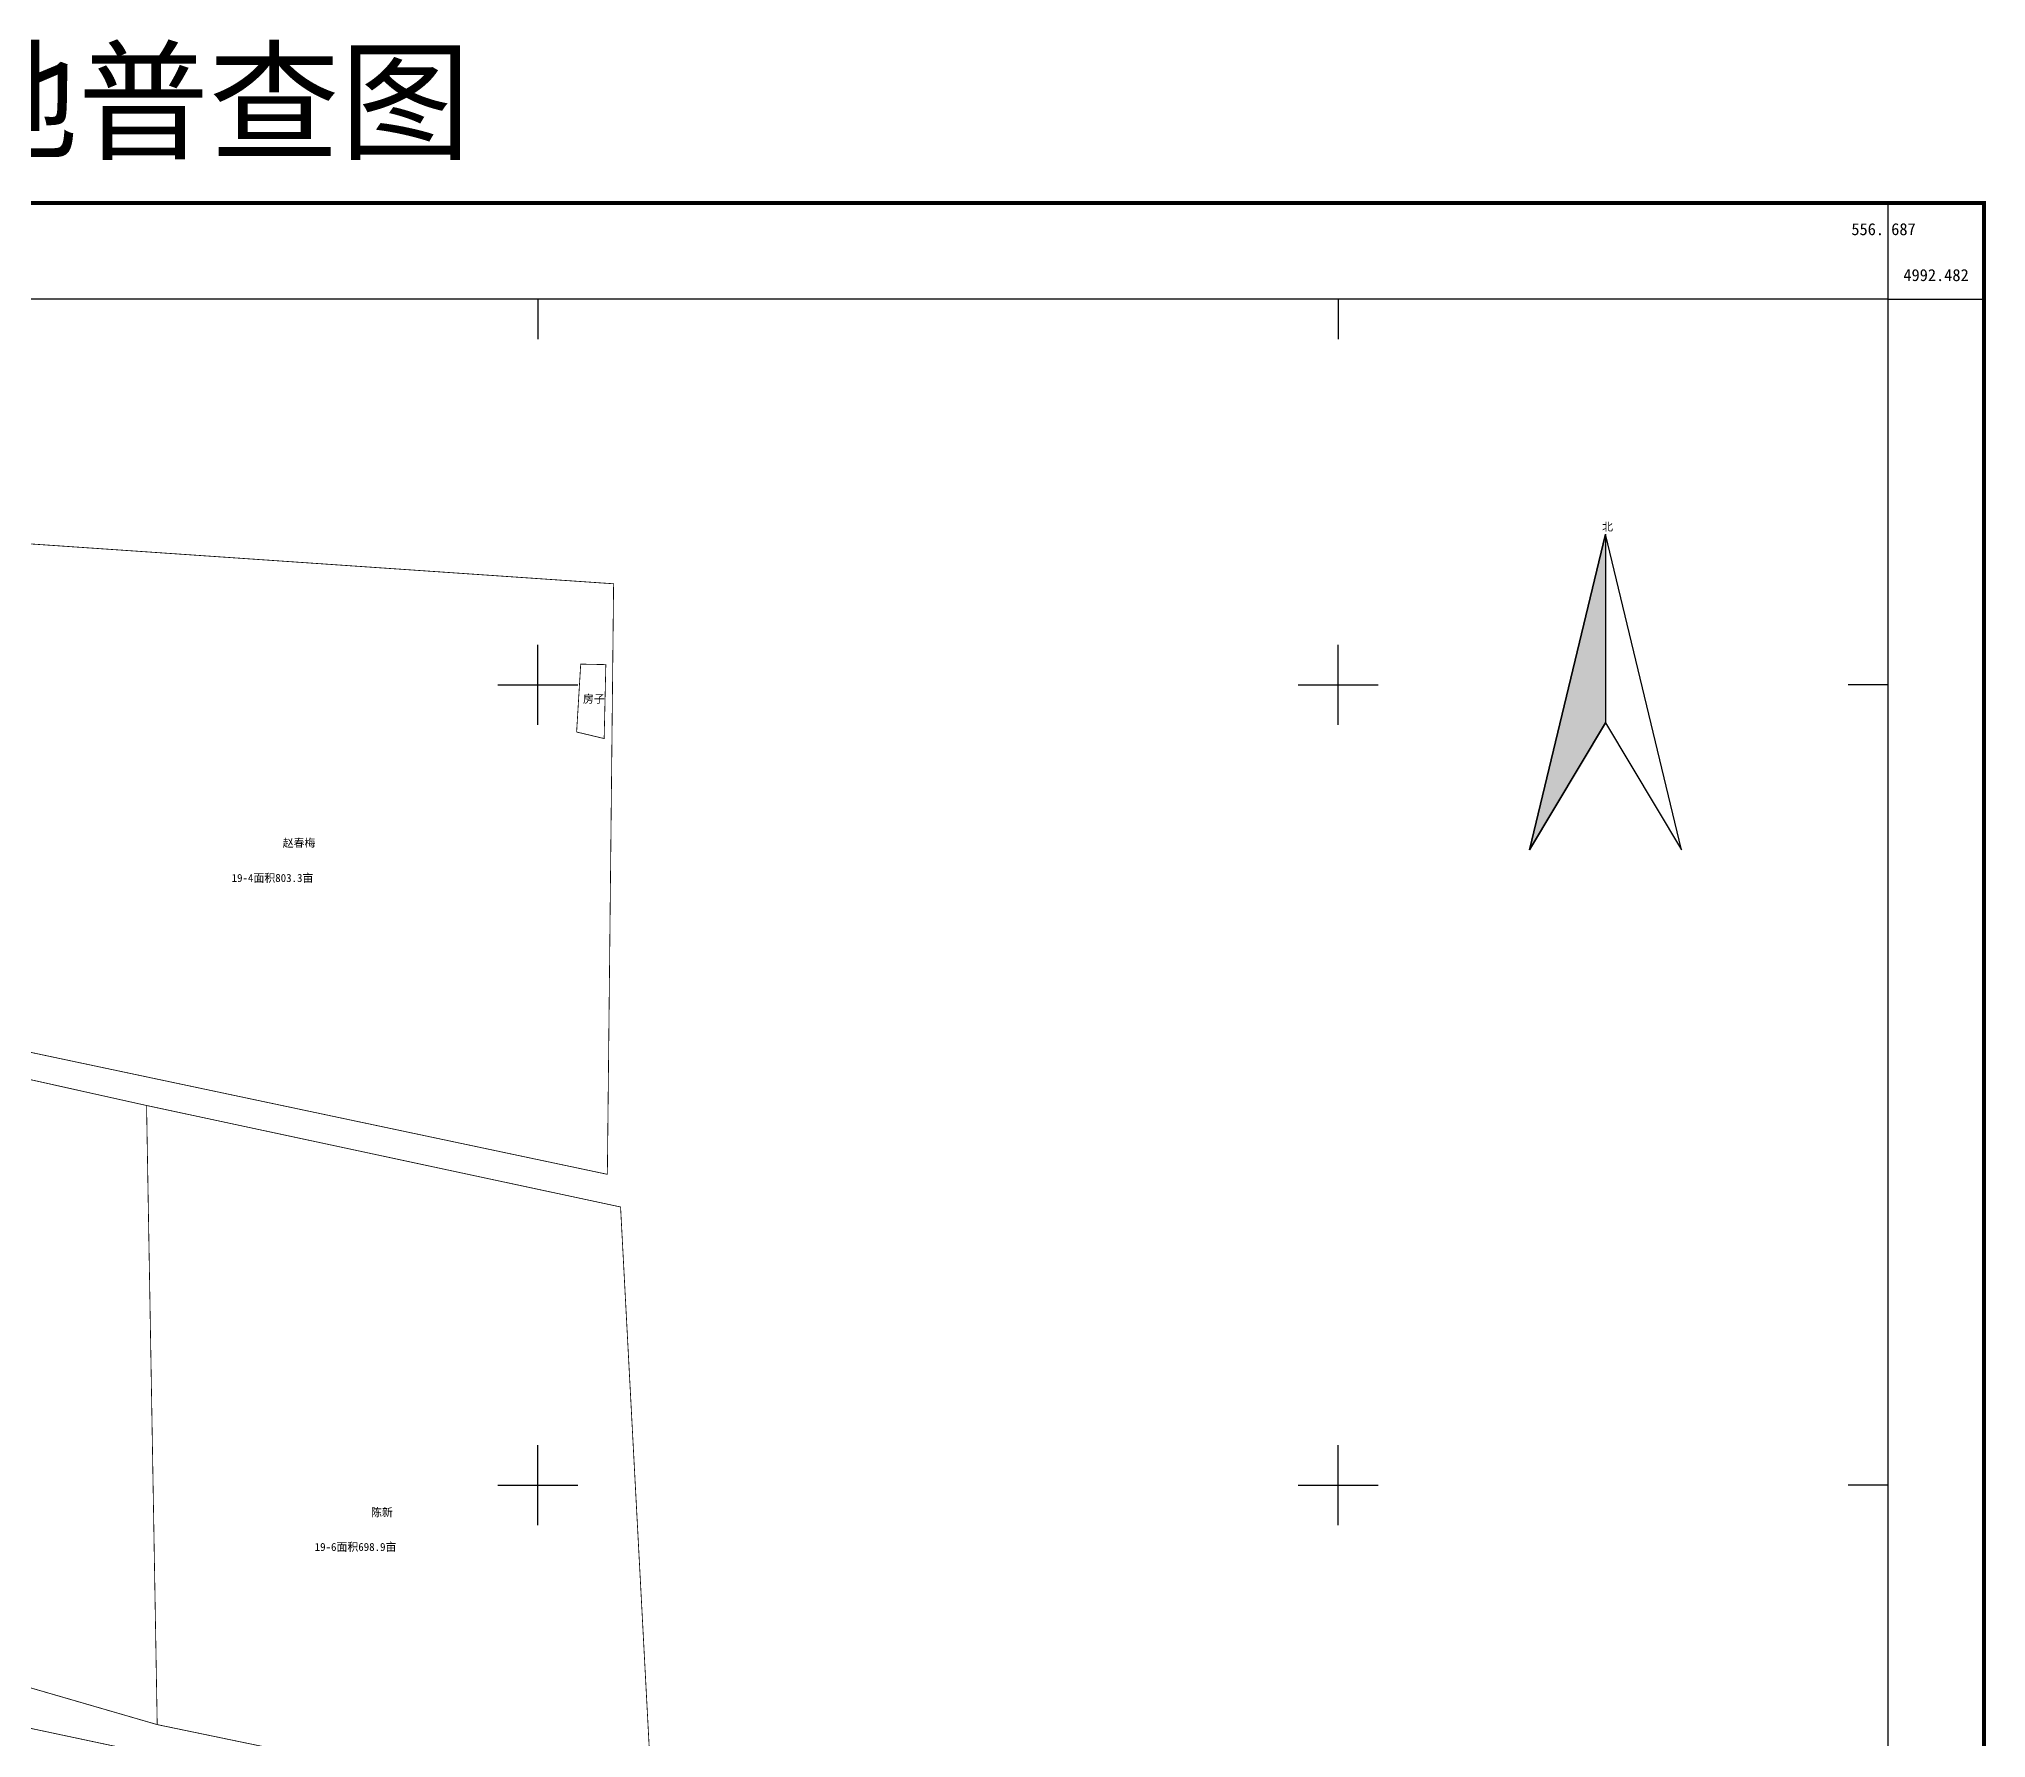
# Model space of a CAD drawing. Extents: x 550491 to 556810, y 4985999 to 4992627.
# Drawn here: x 554376 to 556810, y 4990504 to 4992627 of the extents above; entities that cross this region are included whole.
import ezdxf
from ezdxf.enums import TextEntityAlignment as Align

# ---------------------------------------------------------------- set-up
doc = ezdxf.new("R2010")
doc.units = 0
doc.header["$LTSCALE"] = 10
for name, color, linetype in [('TK', 7, 'CONTINUOUS'), ('大户地', 2, 'CONTINUOUS'), ('大户地注记', 1, 'CONTINUOUS')]:
    doc.layers.add(name, color=color, linetype=linetype)
doc.styles.add('宋体', font='')
doc.styles.get('宋体').set_extended_font_data('SimSun')

msp = doc.modelspace()

# ---------------------------------------------------------------- hatches: boundary and pattern name
at = {"layer": 'TK', "linetype": 'Continuous'}
msp.add_hatch(color=7, dxfattribs=at).paths.add_polyline_path([(556334.1, 4992008.6), (556334.1, 4991772.8), (556239, 4991614.2)])

# ---------------------------------------------------------------- linework, layer by layer
for p, q in [((556687, 4992302.1), (556687, 4992422.1)), ((555000, 4992302.1), (555000, 4992252.1)), ((556000, 4992302.1), (556000, 4992252.1)), ((556687, 4992302.1), (556807, 4992302.1)), ((555000, 4991770.1), (555000, 4991870.1)), ((556000, 4991770.1), (556000, 4991870.1)), ((554950, 4991820.1), (555050, 4991820.1)), ((555950, 4991820.1), (556050, 4991820.1)), ((556687, 4991820.1), (556637, 4991820.1)), ((555000, 4990770.1), (555000, 4990870.1)), ((556000, 4990770.1), (556000, 4990870.1)), ((554950, 4990820.1), (555050, 4990820.1)), ((555950, 4990820.1), (556050, 4990820.1)), ((556687, 4990820.1), (556637, 4990820.1))]:
    msp.add_line(p, q, dxfattribs=at)
at = {"layer": 'TK', "linetype": 'Continuous', "const_width": 5, "flags": 128}
msp.add_lwpolyline([(550567, 4986182.1), (556807, 4986182.1), (556807, 4992422.1), (550567, 4992422.1)], close=True, dxfattribs=at)
at = {"layer": 'TK', "linetype": 'Continuous', "flags": 128}
for points in [[(550687, 4986302.1), (556687, 4986302.1), (556687, 4992302.1), (550687, 4992302.1)], [(556334.1, 4992008.6), (556239, 4991614.2), (556334.1, 4991772.8), (556429.1, 4991614.2)], [(556334.1, 4992008.6), (556334.1, 4991772.8), (556239, 4991614.2)]]:
    msp.add_lwpolyline(points, close=True, dxfattribs=at)
at = {"layer": '大户地', "color": 6, "linetype": 'Continuous', "const_width": 1, "flags": 128}
for points in [[(554315.8, 4991979.8), (554346.9, 4991997.6), (555094.5, 4991946.5), (555086.7, 4991208.6), (554279.5, 4991379.3), (554315, 4991852.6), (554312.7, 4991892.6), (554315.8, 4991979.8)], [(555053.4, 4991846.1), (555084.8, 4991845.5), (555082.7, 4991753.1), (555048.3, 4991761.3)], [(554274.4, 4991347.2), (554510.9, 4991294.6), (554524.2, 4990521), (554263.7, 4990596.6), (554264.3, 4990600.8), (554234, 4990607.3), (554233.6, 4990605.3), (554213.3, 4990611.2)], [(554510.9, 4991294.6), (555103.2, 4991167.8), (555144.3, 4990392.5), (554524.2, 4990521)], [(554211.1, 4990549.2), (554502.2, 4990487.4), (554436, 4989718.9), (554191.6, 4989776.7), (554169.8, 4989801.1), (554152.1, 4989814.7)]]:
    msp.add_lwpolyline(points, close=True, dxfattribs=at)

# ---------------------------------------------------------------- texts
at = {"layer": 'TK', "linetype": 'Continuous', "style": '宋体'}
msp.add_text('第七师一二八团十九连耕地普查图', height=120, dxfattribs=at).set_placement((553688.6, 4992453), align=Align.BOTTOM_CENTER)
msp.add_text('556.', height=15, dxfattribs=at).set_placement((556682, 4992389.6), align=Align.MIDDLE_RIGHT)
msp.add_text('687', height=15, dxfattribs=at).set_placement((556691, 4992389.6), align=Align.MIDDLE_LEFT)
msp.add_text('4992.482', height=15, dxfattribs=at).set_placement((556747, 4992332.1), align=Align.MIDDLE)
at = {"layer": 'TK', "color": 7, "linetype": 'Continuous', "style": '宋体'}
msp.add_text('北', height=10, dxfattribs=at).set_placement((556336.5, 4992009.8), align=Align.BOTTOM_CENTER)
at = {"layer": '大户地注记', "color": 6, "linetype": 'Continuous', "style": '宋体'}
for s, p in [('房子', (555056.2, 4991797.7)), ('赵春梅', (554681, 4991617.7)), ('19-4面积803.3亩', (554617.2, 4991573.9)), ('陈新', (554791.4, 4990781.2)), ('19-6面积698.9亩', (554721, 4990738))]:
    msp.add_text(s, height=10, dxfattribs=at).set_placement(p)

doc.saveas('drawing.dxf')
